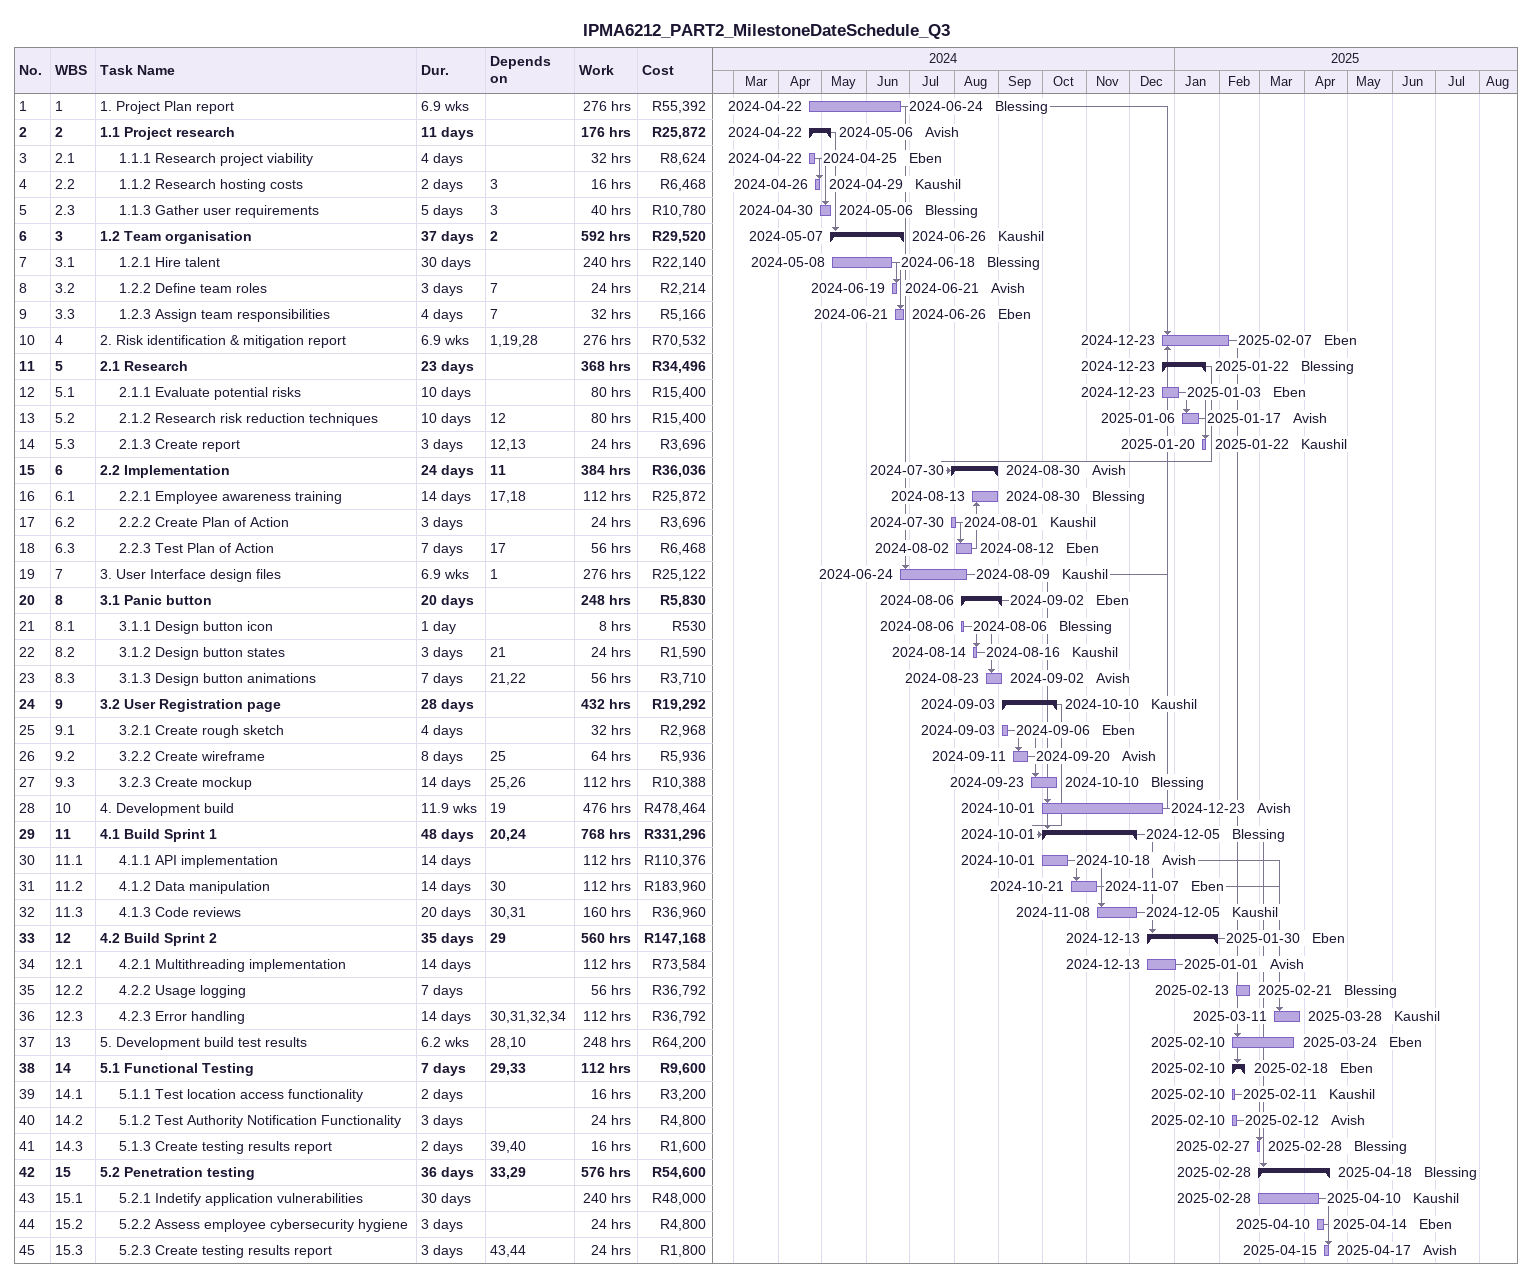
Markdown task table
IPMA6212_PART2_MilestoneDateSchedule_Q3

| ID | WBS | Task | Duration | Start | Finish | Predecessors | Resources | Work (h) | Cost (R) |
|---|---|---|---|---|---|---|---|---|---|
| 1 | 1 | 1. Project Plan report | 6.9w | 2024-04-22 | 2024-06-24 |  | Blessing | 276 | 55392 |
| 2 | 2 | **1.1 Project research** | 11d | 2024-04-22 | 2024-05-06 |  | Avish | 176 | 25872 |
| 3 | 2.1 | 1.1.1 Research project viability | 4d | 2024-04-22 | 2024-04-25 |  | Eben | 32 | 8624 |
| 4 | 2.2 | 1.1.2 Research hosting costs | 2d | 2024-04-26 | 2024-04-29 | 3 | Kaushil | 16 | 6468 |
| 5 | 2.3 | 1.1.3 Gather user requirements | 5d | 2024-04-30 | 2024-05-06 | 3 | Blessing | 40 | 10780 |
| 6 | 3 | **1.2 Team organisation** | 37d | 2024-05-07 | 2024-06-26 | 2 | Kaushil | 592 | 29520 |
| 7 | 3.1 | 1.2.1 Hire talent | 30d | 2024-05-08 | 2024-06-18 |  | Blessing | 240 | 22140 |
| 8 | 3.2 | 1.2.2 Define team roles | 3d | 2024-06-19 | 2024-06-21 | 7 | Avish | 24 | 2214 |
| 9 | 3.3 | 1.2.3 Assign team responsibilities | 4d | 2024-06-21 | 2024-06-26 | 7 | Eben | 32 | 5166 |
| 10 | 4 | 2. Risk identification & mitigation report | 6.9w | 2024-12-23 | 2025-02-07 | 1, 19, 28 | Eben | 276 | 70532 |
| 11 | 5 | **2.1 Research** | 23d | 2024-12-23 | 2025-01-22 |  | Blessing | 368 | 34496 |
| 12 | 5.1 | 2.1.1 Evaluate potential risks | 10d | 2024-12-23 | 2025-01-03 |  | Eben | 80 | 15400 |
| 13 | 5.2 | 2.1.2 Research risk reduction techniques | 10d | 2025-01-06 | 2025-01-17 | 12 | Avish | 80 | 15400 |
| 14 | 5.3 | 2.1.3 Create report | 3d | 2025-01-20 | 2025-01-22 | 12, 13 | Kaushil | 24 | 3696 |
| 15 | 6 | **2.2 Implementation** | 24d | 2024-07-30 | 2024-08-30 | 11 | Avish | 384 | 36036 |
| 16 | 6.1 | 2.2.1 Employee awareness training | 14d | 2024-08-13 | 2024-08-30 | 17, 18 | Blessing | 112 | 25872 |
| 17 | 6.2 | 2.2.2 Create Plan of Action | 3d | 2024-07-30 | 2024-08-01 |  | Kaushil | 24 | 3696 |
| 18 | 6.3 | 2.2.3 Test Plan of Action | 7d | 2024-08-02 | 2024-08-12 | 17 | Eben | 56 | 6468 |
| 19 | 7 | 3. User Interface design files | 6.9w | 2024-06-24 | 2024-08-09 | 1 | Kaushil | 276 | 25122 |
| 20 | 8 | **3.1 Panic button** | 20d | 2024-08-06 | 2024-09-02 |  | Eben | 248 | 5830 |
| 21 | 8.1 | 3.1.1 Design button icon | 1d | 2024-08-06 | 2024-08-06 |  | Blessing | 8 | 530 |
| 22 | 8.2 | 3.1.2 Design button states | 3d | 2024-08-14 | 2024-08-16 | 21 | Kaushil | 24 | 1590 |
| 23 | 8.3 | 3.1.3 Design button animations | 7d | 2024-08-23 | 2024-09-02 | 21, 22 | Avish | 56 | 3710 |
| 24 | 9 | **3.2 User Registration page** | 28d | 2024-09-03 | 2024-10-10 |  | Kaushil | 432 | 19292 |
| 25 | 9.1 | 3.2.1 Create rough sketch | 4d | 2024-09-03 | 2024-09-06 |  | Eben | 32 | 2968 |
| 26 | 9.2 | 3.2.2 Create wireframe | 8d | 2024-09-11 | 2024-09-20 | 25 | Avish | 64 | 5936 |
| 27 | 9.3 | 3.2.3 Create mockup | 14d | 2024-09-23 | 2024-10-10 | 25, 26 | Blessing | 112 | 10388 |
| 28 | 10 | 4. Development build | 11.9w | 2024-10-01 | 2024-12-23 | 19 | Avish | 476 | 478464 |
| 29 | 11 | **4.1 Build Sprint 1** | 48d | 2024-10-01 | 2024-12-05 | 20, 24 | Blessing | 768 | 331296 |
| 30 | 11.1 | 4.1.1 API implementation | 14d | 2024-10-01 | 2024-10-18 |  | Avish | 112 | 110376 |
| 31 | 11.2 | 4.1.2 Data manipulation | 14d | 2024-10-21 | 2024-11-07 | 30 | Eben | 112 | 183960 |
| 32 | 11.3 | 4.1.3 Code reviews | 20d | 2024-11-08 | 2024-12-05 | 30, 31 | Kaushil | 160 | 36960 |
| 33 | 12 | **4.2 Build Sprint 2** | 35d | 2024-12-13 | 2025-01-30 | 29 | Eben | 560 | 147168 |
| 34 | 12.1 | 4.2.1 Multithreading implementation | 14d | 2024-12-13 | 2025-01-01 |  | Avish | 112 | 73584 |
| 35 | 12.2 | 4.2.2 Usage logging | 7d | 2025-02-13 | 2025-02-21 |  | Blessing | 56 | 36792 |
| 36 | 12.3 | 4.2.3 Error handling | 14d | 2025-03-11 | 2025-03-28 | 30, 31, 32, 34 | Kaushil | 112 | 36792 |
| 37 | 13 | 5. Development build test results | 6.2w | 2025-02-10 | 2025-03-24 | 28, 10 | Eben | 248 | 64200 |
| 38 | 14 | **5.1 Functional Testing** | 7d | 2025-02-10 | 2025-02-18 | 29, 33 | Eben | 112 | 9600 |
| 39 | 14.1 | 5.1.1 Test location access functionality | 2d | 2025-02-10 | 2025-02-11 |  | Kaushil | 16 | 3200 |
| 40 | 14.2 | 5.1.2 Test Authority Notification Functionality | 3d | 2025-02-10 | 2025-02-12 |  | Avish | 24 | 4800 |
| 41 | 14.3 | 5.1.3 Create testing results report | 2d | 2025-02-27 | 2025-02-28 | 39, 40 | Blessing | 16 | 1600 |
| 42 | 15 | **5.2 Penetration testing** | 36d | 2025-02-28 | 2025-04-18 | 33, 29 | Blessing | 576 | 54600 |
| 43 | 15.1 | 5.2.1 Indetify application vulnerabilities | 30d | 2025-02-28 | 2025-04-10 |  | Kaushil | 240 | 48000 |
| 44 | 15.2 | 5.2.2 Assess employee cybersecurity hygiene | 3d | 2025-04-10 | 2025-04-14 |  | Eben | 24 | 4800 |
| 45 | 15.3 | 5.2.3 Create testing results report | 3d | 2025-04-15 | 2025-04-17 | 43, 44 | Avish | 24 | 1800 |
